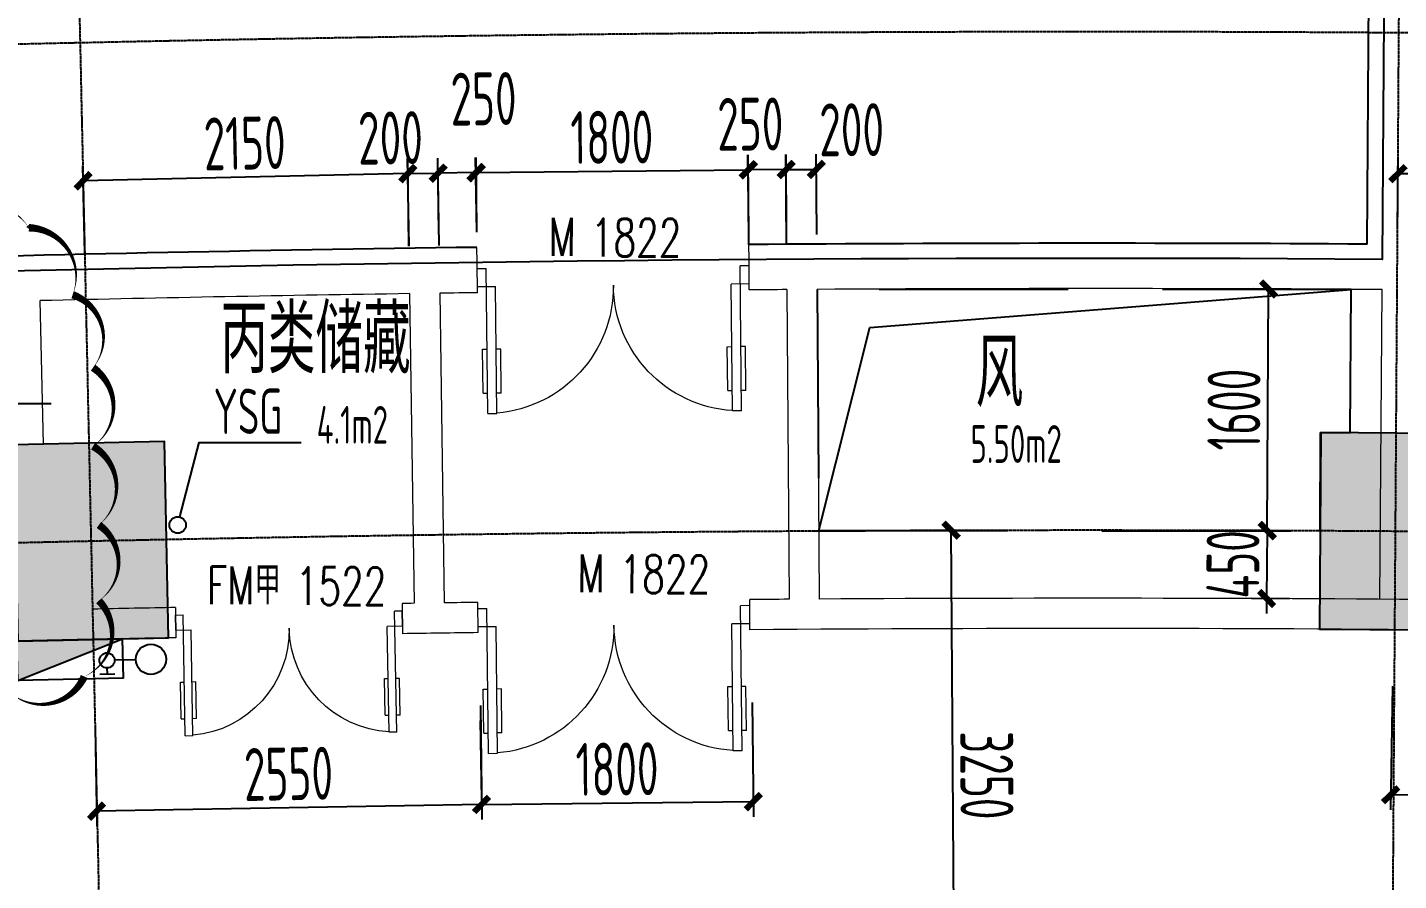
# Model space of a CAD drawing. Header units: millimetres. Extents: x 11515858 to 24947533, y -12764720 to -6305528.
# Drawn here: x 11771709 to 11780788, y -6395697 to -6390050 of the extents above; entities that cross this region are included whole.
import ezdxf
from ezdxf.enums import TextEntityAlignment as Align

# ---------------------------------------------------------------- set-up
doc = ezdxf.new("R2010")
doc.units = ezdxf.units.MM
doc.header["$LTSCALE"] = 10
for name, pattern in [('A2-RG-AXIS$0$CENTER', [2, 1.25, -0.25, 0.25, -0.25]), ('A2-RG-AXIS$0$DOTE', [2.4200000000000004, 2, -0.2, 0.02, -0.2]), ('A2-RI-F3$0$HIDDEN', [0.375, 0.25, -0.125])]:
    doc.linetypes.add(name, pattern=pattern)
for name, color, linetype in [('A2-RB-F3$0$$34$A-DIMS-100', 1, 'Continuous'), ('A2-RB-F3$0$A-DIMS-100', 1, 'Continuous'), ('A2-RD-F3$0$an-door', 2, 'Continuous'), ('A2-RG-AXIS$0$A-GRID', 1, 'A2-RG-AXIS$0$CENTER'), ('A2-RI-F3$0$$2$A-SYMB', 4, 'Continuous'), ('A2-RI-F3$0$0P-FE-FH-P', 41, 'A2-RI-F3$0$YJdef_FE-FH_LINE_F'), ('A2-RI-F3$0$0P-FE-FH-V', 141, 'Continuous'), ('A2-RI-F3$0$0P-FE-HY', 141, 'Continuous'), ('A2-RI-F3$0$A-HOLE', 2, 'Continuous'), ('A2-RI-F3$0$A-ROOF-DRAN', 175, 'Continuous'), ('A2-RI-F3$0$A-SYMB-AREA', 4, 'Continuous'), ('A2-RI-F3$0$A-SYMB-DOOR', 4, 'Continuous'), ('A2-RI-F3$0$A-SYMB-NAME', 4, 'Continuous'), ('A2-RI-F3$0$A-SYMB-VOID', 35, 'Continuous'), ('A2-RI-F3$0$an-door', 2, 'Continuous'), ('A2-RI-F3$0$WINDOW_TEXT', 7, 'Continuous'), ('A2-RS-F3$0$A-HATH-GRAY', 8, 'Continuous'), ('A2-RS-F3$0$A-WALL-CONC', 6, 'Continuous')]:
    doc.layers.add(name, color=color, linetype=linetype)
doc.layers.add('A2-RD-F3$0$A-X-AREA', color=6, linetype='Continuous', plot=False)
for name, color, linetype, lineweight in [('A2-RD-F3$0$ECADI-PARCEL NAMES', 2, 'Continuous', 9), ('A2-RI-F3$0$A-DOOR', 32, 'Continuous', 5), ('A2-RI-F3$0$A-WALL', 7, 'Continuous', 5), ('A2-RI-F3$0$ECADI-PARCEL NAMES', 2, 'Continuous', 9)]:
    doc.layers.add(name, color=color, linetype=linetype, lineweight=lineweight)
doc.styles.add('A2-RB-F3$0$$0$XD2008', font='hzs.shx', dxfattribs={"width": 0.7, "bigfont": 'hztxt.shx'})
doc.styles.add('A2-RB-F3$0$XD2008', font='hzs.shx', dxfattribs={"width": 0.7, "bigfont": 'hztxt.shx'})
doc.styles.add('A2-RI-F3$0$$0$XD2008', font='hzs.shx', dxfattribs={"width": 0.7, "bigfont": 'hztxt.shx'})
doc.styles.add('A2-RI-F3$0$ECADI', font='hzs.shx', dxfattribs={"width": 0.7, "bigfont": 'hztxt.shx'})
doc.styles.add('A2-RI-F3$0$ECADI-TXT', font='simplex.shx', dxfattribs={"bigfont": 'hztxt.shx'})
doc.styles.add('A2-RI-F3$0$hz1', font='hzs.shx', dxfattribs={"width": 0.75, "bigfont": 'hztxt.shx'})
doc.styles.add('A2-RI-F3$0$SIMPLEX', font='simplex.shx', dxfattribs={"width": 0.7})
doc.linetypes.add('A2-RI-F3$0$YJdef_FE-FH_LINE_F', pattern='A,4,-0.2,["F",A2-RI-F3$0$hz1,S=0.2,R=0,X=-0.1,Y=-0.1],-0.1', length=4.3)
doc.dimstyles.new('A2-RB-F3$0$$0$XD100$0', dxfattribs={"dimscale": 100, "dimtxt": 3.5, "dimasz": 1, "dimexe": 1, "dimexo": 2, "dimgap": 0.5, "dimtad": 1, "dimdec": 0, "dimdsep": 46, "dimtxsty": 'A2-RB-F3$0$$0$XD2008', "dimblk1": 'A2-RB-F3$0$$20$_ArchTick', "dimblk2": 'A2-RB-F3$0$$20$_ArchTick', "dimsah": 1, "dimcen": 2.5, "dimclrt": 4, "dimaunit": 1, "dimadec": 0, "dimazin": 0, "dimtfac": 1, "dimtdec": 0, "dimtix": 1, "dimtmove": 2, "dimatfit": 3, "dimfxl": 0, "dimtolj": 1, "dimtzin": 0, "dimarcsym": 0})
doc.dimstyles.new('A2-RB-F3$0$XD100$0', dxfattribs={"dimscale": 100, "dimtxt": 3.5, "dimasz": 1, "dimexe": 1, "dimexo": 2, "dimgap": 0.5, "dimtad": 1, "dimdec": 0, "dimdsep": 46, "dimtxsty": 'A2-RB-F3$0$XD2008', "dimblk1": 'A2-RB-F3$0$_ArchTick', "dimblk2": 'A2-RB-F3$0$_ArchTick', "dimsah": 1, "dimcen": 2.5, "dimclrt": 4, "dimaunit": 1, "dimadec": 0, "dimazin": 0, "dimtfac": 1, "dimtdec": 0, "dimtix": 1, "dimtmove": 1, "dimatfit": 3, "dimfxl": 0, "dimtolj": 1, "dimtzin": 0, "dimarcsym": 0})

# ---------------------------------------------------------------- blocks, each defined once
blk = doc.blocks.new('A2-RG-AXIS')
at = {"layer": 'A2-RG-AXIS$0$A-GRID', "linetype": 'A2-RG-AXIS$0$DOTE'}
for p, q in [((11771570.21532457, -6367957.298179173), (11772452.38437134, -6408147.604164514)), ((11780668.07683218, -6408085.268158897), (11780940.29684796, -6367886.203305705))]:
    blk.add_line(p, q, dxfattribs=at)
for radius, end in [(313399.9999999902, 95.40764402400131), (308699.9999999902, 95.4076440106419), (304099.9999999902, 95.40764399720393), (300799.9999999902, 95.40764398384447)]:
    blk.add_arc((11778730.70926435, -6694178.721949182), radius, 75.58928463849298, end, dxfattribs=at)
blk = doc.blocks.new('A2-RB-F3$0$$20$_ArchTick')
at = {"color": 0, "linetype": 'ByBlock', "const_width": 0.4}
blk.add_lwpolyline([(-0.5, -0.5), (0.5, 0.5)], dxfattribs=at)
blk = doc.blocks.new('*D1101')
at = {"layer": 'A2-RB-F3$0$$34$A-DIMS-100', "color": 0, "lineweight": -2, "transparency": 16777216}
for p, q in [((11774684.82941527, -6391397.400406199), (11774679.77640164, -6390911.082775658)), ((11776485.02782081, -6391378.695702717), (11776479.97480719, -6390892.378072176)), ((11774680.81538123, -6391011.077378119), (11776481.01378677, -6390992.372674637))]:
    blk.add_line(p, q, dxfattribs=at)
at = {"layer": 'Defpoints', "color": 0, "transparency": 16777216}
for p in [(11776481.01378677, -6390992.372674637), (11774686.90737444, -6391597.389611122), (11776487.10577998, -6391578.68490764)]:
    blk.add_point(p, dxfattribs=at)
at = {"layer": 'A2-RB-F3$0$$34$A-DIMS-100', "color": 0, "lineweight": -2, "transparency": 16777216, "xscale": 100, "yscale": 100, "zscale": 100}
for p, rotation in [((11776481.01378677, -6390992.372674637), 0.5953021616935726), ((11774680.81538123, -6391011.077378119), 180.5953021616936)]:
    blk.add_blockref('A2-RB-F3$0$$20$_ArchTick', p, dxfattribs=dict(at, rotation=rotation))
at = {"layer": 'A2-RB-F3$0$$34$A-DIMS-100', "color": 4, "transparency": 16777216, "insert": (11775578.57687994, -6390776.73717084), "char_height": 350, "attachment_point": 5, "rotation": 0.5953021616935724, "style": 'A2-RB-F3$0$$0$XD2008'}
blk.add_mtext('\\A1;1800', dxfattribs=at)
blk = doc.blocks.new('*D1104')
at = {"layer": 'A2-RB-F3$0$$34$A-DIMS-100', "color": 0, "lineweight": -2, "transparency": 16777216}
for p, q in [((11774708.94507745, -6394537.925743606), (11774716.79479109, -6395293.406416246)), ((11776508.44561996, -6394519.228291158), (11776516.2953336, -6395274.708963798)), ((11774715.7558115, -6395193.411813784), (11776515.25635402, -6395174.714361337))]:
    blk.add_line(p, q, dxfattribs=at)
at = {"layer": 'Defpoints', "color": 0, "transparency": 16777216}
for p in [(11774706.86711828, -6394337.936538683), (11776506.36766079, -6394319.239086235), (11776515.25635402, -6395174.714361337)]:
    blk.add_point(p, dxfattribs=at)
at = {"layer": 'A2-RB-F3$0$$34$A-DIMS-100', "color": 0, "lineweight": -2, "transparency": 16777216, "xscale": 100, "yscale": 100, "zscale": 100}
for p, rotation in [((11776515.25635402, -6395174.714361337), 0.5953021620514486), ((11774715.7558115, -6395193.411813784), 180.5953021620515)]:
    blk.add_blockref('A2-RB-F3$0$$20$_ArchTick', p, dxfattribs=dict(at, rotation=rotation))
at = {"layer": 'A2-RB-F3$0$$34$A-DIMS-100', "color": 4, "transparency": 16777216, "insert": (11775613.1683787, -6394959.075232023), "char_height": 350, "attachment_point": 5, "rotation": 0.5953021620514486, "style": 'A2-RB-F3$0$$0$XD2008'}
blk.add_mtext('\\A1;1800', dxfattribs=at)
blk = doc.blocks.new('*D1105')
at = {"layer": 'A2-RB-F3$0$$34$A-DIMS-100', "color": 0, "lineweight": -2, "transparency": 16777216}
for p, q in [((11774706.02622778, -6394637.997322546), (11774717.50731265, -6395293.39647356)), ((11772156.80114834, -6394682.653879461), (11772168.28223321, -6395338.053030476)), ((11774715.7558115, -6395193.411813518), (11772166.53073206, -6395238.068370434))]:
    blk.add_line(p, q, dxfattribs=at)
at = {"layer": 'Defpoints', "color": 0, "transparency": 16777216}
for p in [(11774702.52322548, -6394438.028002462), (11772153.29814604, -6394482.684559377), (11772166.53073206, -6395238.068370434)]:
    blk.add_point(p, dxfattribs=at)
at = {"layer": 'A2-RB-F3$0$$34$A-DIMS-100', "color": 0, "lineweight": -2, "transparency": 16777216, "xscale": 100, "yscale": 100, "zscale": 100}
for p, rotation in [((11772166.53073206, -6395238.068370434), 181.0035875550416), ((11774715.7558115, -6395193.411813518), 1.003587555041596)]:
    blk.add_blockref('A2-RB-F3$0$$20$_ArchTick', p, dxfattribs=dict(at, rotation=rotation))
at = {"layer": 'A2-RB-F3$0$$34$A-DIMS-100', "color": 4, "transparency": 16777216, "insert": (11773437.20239419, -6394990.774606882), "char_height": 350, "attachment_point": 5, "rotation": 1.003587555041599, "style": 'A2-RB-F3$0$$0$XD2008'}
blk.add_mtext('\\A1;2550', dxfattribs=at)
blk = doc.blocks.new('*D1107')
at = {"layer": 'A2-RB-F3$0$$34$A-DIMS-100', "color": 0, "lineweight": -2, "transparency": 16777216}
for p, q in [((11780747.96009834, -6394409.875428946), (11780733.68503114, -6395229.294345871)), ((11781497.84631549, -6394422.939169508), (11781483.57124829, -6395242.358086432)), ((11781485.31308037, -6395142.373257479), (11780735.42686321, -6395129.309516917))]:
    blk.add_line(p, q, dxfattribs=at)
at = {"layer": 'Defpoints', "color": 0, "transparency": 16777216}
for p in [(11780751.44376248, -6394209.905771038), (11781501.32997964, -6394222.9695116), (11780735.42686321, -6395129.309516917)]:
    blk.add_point(p, dxfattribs=at)
at = {"layer": 'A2-RB-F3$0$$34$A-DIMS-100', "color": 0, "lineweight": -2, "transparency": 16777216, "xscale": 100, "yscale": 100, "zscale": 100}
for p, rotation in [((11780735.42686321, -6395129.309516917), 179.0019532629925), ((11781485.31308037, -6395142.373257479), 359.0019532629925)]:
    blk.add_blockref('A2-RB-F3$0$$20$_ArchTick', p, dxfattribs=dict(at, rotation=rotation))
at = {"layer": 'A2-RB-F3$0$$34$A-DIMS-100', "color": 4, "transparency": 16777216, "insert": (11781114.28909396, -6394910.875522051), "char_height": 350, "attachment_point": 5, "rotation": 359.0019532629925, "style": 'A2-RB-F3$0$$0$XD2008'}
blk.add_mtext('\\A1;750', dxfattribs=at)
blk = doc.blocks.new('*D1040')
at = {"layer": 'A2-RB-F3$0$$34$A-DIMS-100', "color": 0, "lineweight": -2, "transparency": 16777216}
for p, q in [((11774234.99696311, -6391496.635455036), (11774226.58883837, -6390917.663339959)), ((11774434.97588707, -6391493.731260353), (11774426.56776232, -6390914.759145276)), ((11774228.04093563, -6391017.652796471), (11774428.01985959, -6391014.748601788))]:
    blk.add_line(p, q, dxfattribs=at)
at = {"layer": 'Defpoints', "color": 0, "transparency": 16777216}
for p in [(11774428.01985959, -6391014.748601788), (11774237.90115763, -6391696.61436806), (11774437.88008159, -6391693.710173377)]:
    blk.add_point(p, dxfattribs=at)
at = {"layer": 'A2-RB-F3$0$$34$A-DIMS-100', "color": 0, "lineweight": -2, "transparency": 16777216, "xscale": 100, "yscale": 100, "zscale": 100}
for p, rotation in [((11774228.04093563, -6391017.652796471), 180.832019687069), ((11774428.01985959, -6391014.748601788), 0.8320196870689874)]:
    blk.add_blockref('A2-RB-F3$0$$20$_ArchTick', p, dxfattribs=dict(at, rotation=rotation))
at = {"layer": 'A2-RB-F3$0$$34$A-DIMS-100', "color": 4, "transparency": 16777216, "insert": (11774112.40753839, -6390781.371497976), "char_height": 350, "attachment_point": 5, "rotation": 0.8320196870689872, "style": 'A2-RB-F3$0$$0$XD2008'}
blk.add_mtext('\\A1;200', dxfattribs=at)
blk = doc.blocks.new('*D1041')
at = {"layer": 'A2-RB-F3$0$$34$A-DIMS-100', "color": 0, "lineweight": -2, "transparency": 16777216}
for p, q in [((11774433.75115161, -6391409.397630723), (11774426.56776232, -6390914.759145024)), ((11774683.47024979, -6391405.771084173), (11774676.2868605, -6390911.132598473)), ((11774677.73895777, -6391011.122054985), (11774428.01985958, -6391014.748601536))]:
    blk.add_line(p, q, dxfattribs=at)
at = {"layer": 'Defpoints', "color": 0, "transparency": 16777216}
for p in [(11774428.01985958, -6391014.748601536), (11774436.65534613, -6391609.376543747), (11774686.37444431, -6391605.749997197)]:
    blk.add_point(p, dxfattribs=at)
at = {"layer": 'A2-RB-F3$0$$34$A-DIMS-100', "color": 0, "lineweight": -2, "transparency": 16777216, "xscale": 100, "yscale": 100, "zscale": 100}
for p, rotation in [((11774428.01985958, -6391014.748601536), 180.8320196869571), ((11774677.73895777, -6391011.122054985), 0.8320196869571195)]:
    blk.add_blockref('A2-RB-F3$0$$20$_ArchTick', p, dxfattribs=dict(at, rotation=rotation))
at = {"layer": 'A2-RB-F3$0$$34$A-DIMS-100', "color": 4, "transparency": 16777216, "insert": (11774728.80303988, -6390522.419345294), "char_height": 350, "attachment_point": 5, "rotation": 0.8320196869570825, "style": 'A2-RB-F3$0$$0$XD2008'}
blk.add_mtext('\\A1;250', dxfattribs=at)
blk = doc.blocks.new('*D1042')
at = {"layer": 'A2-RB-F3$0$$34$A-DIMS-100', "color": 0, "lineweight": -2, "transparency": 16777216}
for p, q in [((11774237.49802645, -6391496.52374803), (11774224.77803052, -6390917.649037009)), ((11772087.92854415, -6391543.757656396), (11772075.20854823, -6390964.882945376)), ((11774226.9748662, -6391017.624903662), (11772077.4053839, -6391064.858812029))]:
    blk.add_line(p, q, dxfattribs=at)
at = {"layer": 'Defpoints', "color": 0, "transparency": 16777216}
for p in [(11772077.4053839, -6391064.858812029), (11772092.3222155, -6391743.709389701), (11774241.8916978, -6391696.475481335)]:
    blk.add_point(p, dxfattribs=at)
at = {"layer": 'A2-RB-F3$0$$34$A-DIMS-100', "color": 0, "lineweight": -2, "transparency": 16777216, "xscale": 100, "yscale": 100, "zscale": 100}
for p, rotation in [((11772077.4053839, -6391064.858812029), 181.2587953893269), ((11774226.9748662, -6391017.624903662), 1.25879538932681)]:
    blk.add_blockref('A2-RB-F3$0$$20$_ArchTick', p, dxfattribs=dict(at, rotation=rotation))
at = {"layer": 'A2-RB-F3$0$$34$A-DIMS-100', "color": 4, "transparency": 16777216, "insert": (11773147.24724478, -6390816.296157876), "char_height": 350, "attachment_point": 5, "rotation": 1.2587953893268302, "style": 'A2-RB-F3$0$$0$XD2008'}
blk.add_mtext('\\A1;2150', dxfattribs=at)
blk = doc.blocks.new('*D1043')
at = {"layer": 'A2-RB-F3$0$$34$A-DIMS-100', "color": 0, "lineweight": -2, "transparency": 16777216}
for p, q in [((11776486.42630003, -6391487.041862052), (11776482.01706597, -6390892.358176487)), ((11776735.93370911, -6391485.191909559), (11776731.52447505, -6390890.508223994)), ((11776732.26589658, -6390990.505475426), (11776482.7584875, -6390992.355427919))]:
    blk.add_line(p, q, dxfattribs=at)
at = {"layer": 'Defpoints', "color": 0, "transparency": 16777216}
for p in [(11776482.7584875, -6390992.355427919), (11776487.90914309, -6391687.036364918), (11776737.41655217, -6391685.186412425)]:
    blk.add_point(p, dxfattribs=at)
at = {"layer": 'A2-RB-F3$0$$34$A-DIMS-100', "color": 0, "lineweight": -2, "transparency": 16777216, "xscale": 100, "yscale": 100, "zscale": 100}
for p, rotation in [((11776482.7584875, -6390992.355427919), 180.4248071361748), ((11776732.26589658, -6390990.505475426), 0.4248071361748362)]:
    blk.add_blockref('A2-RB-F3$0$$20$_ArchTick', p, dxfattribs=dict(at, rotation=rotation))
at = {"layer": 'A2-RB-F3$0$$34$A-DIMS-100', "color": 4, "transparency": 16777216, "insert": (11776495.30828976, -6390690.11268477), "char_height": 350, "attachment_point": 5, "rotation": 0.4248071361748372, "style": 'A2-RB-F3$0$$0$XD2008'}
blk.add_mtext('\\A1;250', dxfattribs=at)
blk = doc.blocks.new('*D1044')
at = {"layer": 'A2-RB-F3$0$$34$A-DIMS-100', "color": 0, "lineweight": -2, "transparency": 16777216}
for p, q in [((11776735.62615874, -6391421.454287166), (11776732.12758478, -6390890.503786581)), ((11776935.62163234, -6391420.136463837), (11776932.12305837, -6390889.185963252)), ((11776732.78649706, -6390990.50161573), (11776932.78197065, -6390989.183792401))]:
    blk.add_line(p, q, dxfattribs=at)
at = {"layer": 'Defpoints', "color": 0, "transparency": 16777216}
for p in [(11776932.78197065, -6390989.183792401), (11776736.94398329, -6391621.449945465), (11776936.93945688, -6391620.132122136)]:
    blk.add_point(p, dxfattribs=at)
at = {"layer": 'A2-RB-F3$0$$34$A-DIMS-100', "color": 0, "lineweight": -2, "transparency": 16777216, "xscale": 100, "yscale": 100, "zscale": 100}
for p, rotation in [((11776732.78649706, -6390990.50161573), 180.3775316550366), ((11776932.78197065, -6390989.183792401), 0.3775316550365952)]:
    blk.add_blockref('A2-RB-F3$0$$20$_ArchTick', p, dxfattribs=dict(at, rotation=rotation))
at = {"layer": 'A2-RB-F3$0$$34$A-DIMS-100', "color": 4, "transparency": 16777216, "insert": (11777166.22484647, -6390727.074975509), "char_height": 350, "attachment_point": 5, "rotation": 0.37753165503659525, "style": 'A2-RB-F3$0$$0$XD2008'}
blk.add_mtext('\\A1;200', dxfattribs=at)
blk = doc.blocks.new('A2-RB-F3$0$_ArchTick')
at = {"color": 0, "linetype": 'ByBlock', "const_width": 0.4}
blk.add_lwpolyline([(-0.5, -0.5), (0.5, 0.5)], dxfattribs=at)
blk = doc.blocks.new('*D906')
at = {"layer": 'A2-RB-F3$0$A-DIMS-100', "color": 0, "lineweight": -2, "transparency": 16777216}
for p, q in [((11780075.80695364, -6391781.647373057), (11779826.79752132, -6391780.375057347)), ((11779918.62222262, -6393380.647314254), (11779926.79621599, -6391780.886001486)), ((11780067.63296027, -6393381.408685825), (11779818.62352794, -6393380.136370115))]:
    blk.add_line(p, q, dxfattribs=at)
at = {"layer": 'Defpoints', "color": 0, "transparency": 16777216}
for p in [(11779926.79621599, -6391780.886001486), (11780275.80434299, -6391782.669261336), (11780267.63034961, -6393382.430574104)]:
    blk.add_point(p, dxfattribs=at)
at = {"layer": 'A2-RB-F3$0$A-DIMS-100', "color": 0, "lineweight": -2, "transparency": 16777216, "xscale": 100, "yscale": 100, "zscale": 100}
for p, rotation in [((11779926.79621599, -6391780.886001486), 89.70724929846178), ((11779918.62222262, -6393380.647314254), 269.7072492984618)]:
    blk.add_blockref('A2-RB-F3$0$_ArchTick', p, dxfattribs=dict(at, rotation=rotation))
at = {"layer": 'A2-RB-F3$0$A-DIMS-100', "color": 4, "transparency": 16777216, "insert": (11779697.71215629, -6392579.617033557), "char_height": 350, "attachment_point": 5, "rotation": 89.70724929846178, "style": 'A2-RB-F3$0$XD2008'}
blk.add_mtext('\\A1;1600', dxfattribs=at)
blk = doc.blocks.new('*D907')
at = {"layer": 'A2-RB-F3$0$A-DIMS-100', "color": 0, "lineweight": -2, "transparency": 16777216}
for p, q in [((11779917.29619521, -6393380.058014128), (11779917.97340739, -6393280.060307236)), ((11780067.63493583, -6393381.07614974), (11779817.29848832, -6393379.380801947)), ((11779917.29619521, -6393380.058014128), (11779914.24726117, -6393830.266118229)), ((11780064.58600179, -6393831.284253841), (11779814.24955428, -6393829.588906048)), ((11779914.24726117, -6393830.266118229), (11779913.57004899, -6393930.263825121))]:
    blk.add_line(p, q, dxfattribs=at)
at = {"layer": 'Defpoints', "color": 0, "transparency": 16777216}
for p in [(11780267.63034961, -6393382.430574103), (11779914.24726117, -6393830.266118229), (11780264.58141557, -6393832.638678204)]:
    blk.add_point(p, dxfattribs=at)
at = {"layer": 'A2-RB-F3$0$A-DIMS-100', "color": 0, "lineweight": -2, "transparency": 16777216, "xscale": 100, "yscale": 100, "zscale": 100}
for p, rotation in [((11779917.29619521, -6393380.058014128), 269.6119830357258), ((11779914.24726117, -6393830.266118229), 89.61198303572583)]:
    blk.add_blockref('A2-RB-F3$0$_ArchTick', p, dxfattribs=dict(at, rotation=rotation))
at = {"layer": 'A2-RB-F3$0$A-DIMS-100', "color": 4, "transparency": 16777216, "insert": (11779690.77688769, -6393603.63833877), "char_height": 350, "attachment_point": 5, "rotation": 89.61198303572583, "style": 'A2-RB-F3$0$XD2008'}
blk.add_mtext('\\A1;450', dxfattribs=at)
blk = doc.blocks.new('*D612')
at = {"layer": 'A2-RB-F3$0$A-DIMS-100', "color": 0, "lineweight": -2, "transparency": 16777216}
for p, q in [((11780781.15684552, -6391386.603379499), (11780784.33090495, -6390917.886117039)), ((11781534.94405946, -6391391.707875538), (11781538.11811888, -6390922.990613078)), ((11781537.44095444, -6391022.988320293), (11780783.6537405, -6391017.883824254))]:
    blk.add_line(p, q, dxfattribs=at)
at = {"layer": 'Defpoints', "color": 0, "transparency": 16777216}
for p in [(11780783.6537405, -6391017.883824254), (11780779.80251663, -6391586.598793929), (11781533.58973057, -6391591.703289968)]:
    blk.add_point(p, dxfattribs=at)
at = {"layer": 'A2-RB-F3$0$A-DIMS-100', "color": 0, "lineweight": -2, "transparency": 16777216, "xscale": 100, "yscale": 100, "zscale": 100}
for p, rotation in [((11780783.6537405, -6391017.883824254), 179.6120103874161), ((11781537.44095444, -6391022.988320293), 359.6120103874161)]:
    blk.add_blockref('A2-RB-F3$0$_ArchTick', p, dxfattribs=dict(at, rotation=rotation))
at = {"layer": 'A2-RB-F3$0$A-DIMS-100', "color": 4, "transparency": 16777216, "insert": (11781162.07096747, -6390795.441231038), "char_height": 350, "attachment_point": 5, "rotation": 359.6120103874161, "style": 'A2-RB-F3$0$XD2008'}
blk.add_mtext('\\A1;750', dxfattribs=at)
blk = doc.blocks.new('*D673')
at = {"layer": 'A2-RB-F3$0$A-DIMS-100', "color": 0, "lineweight": -2, "transparency": 16777216}
for p, q in [((11776920.56671745, -6393384.102010669), (11777925.42507942, -6393377.386754143)), ((11777847.13363285, -6396626.148013468), (11777825.42731233, -6393378.055018133)), ((11776942.27303797, -6396632.195006004), (11777947.13139994, -6396625.479749477))]:
    blk.add_line(p, q, dxfattribs=at)
at = {"layer": 'Defpoints', "color": 0, "transparency": 16777216}
for p in [(11776720.57118326, -6393385.438538649), (11777825.42731233, -6393378.055018133), (11776742.27750379, -6396633.531533984)]:
    blk.add_point(p, dxfattribs=at)
at = {"layer": 'A2-RB-F3$0$A-DIMS-100', "color": 0, "lineweight": -2, "transparency": 16777216, "xscale": 100, "yscale": 100, "zscale": 100}
for p, rotation in [((11777825.42731233, -6393378.055018133), 90.38288991197301), ((11777847.13363285, -6396626.148013468), 270.382889911973)]:
    blk.add_blockref('A2-RB-F3$0$_ArchTick', p, dxfattribs=dict(at, rotation=rotation))
at = {"layer": 'A2-RB-F3$0$A-DIMS-100', "color": 4, "transparency": 16777216, "insert": (11778061.27544854, -6395000.597921826), "char_height": 350, "attachment_point": 5, "rotation": 270.382889911973, "style": 'A2-RB-F3$0$XD2008'}
blk.add_mtext('\\A1;3250', dxfattribs=at)
blk = doc.blocks.new('A2-RD-F3')
at = {"layer": 'A2-RD-F3$0$A-X-AREA'}
blk.add_lwpolyline([(11759454.25871816, -6378717.122139738, -0.01689889859215305), (11780770.88591494, -6378135.862681612), (11780679.81105563, -6391584.999274371, 0.01658264848872736), (11760620.85450515, -6392121.122871466, 0.01658264848872736)], format="xyb", dxfattribs=at)
at = {"layer": 'A2-RD-F3$0$an-door'}
blk.add_line((11780580.49017734, -6391484.373950158), (11780670.21072478, -6378235.23025717), dxfattribs=at)
for start, end in [(89.64986684922624, 90.42480718749769), (90.76579714309655, 92.41943344721868)]:
    blk.add_arc((11778730.70926435, -6694178.721949163), 302699.9999999698, start, end, dxfattribs=at)
at = {"layer": 'A2-RD-F3$0$ECADI-PARCEL NAMES'}
for p, q in [((11774686.37444431, -6391605.749997197), (11774685.03791595, -6391505.758929136)), ((11776487.16772156, -6391587.039113485), (11776486.42630003, -6391487.041862052))]:
    blk.add_line(p, q, dxfattribs=at)
blk = doc.blocks.new('A2-RI-F3$0$$DorLib2D$00000011')
for p, q in [((-0.4666666602065561, 0.4708801651422903), (-0.4666666602065561, -0.06245316819156699)), ((-0.4666666602065561, 0.4708801651422903), (-0.4333333268731963, 0.4708801651422903)), ((-0.4333333268731963, 0.4708801651422903), (-0.4333333268731963, 0.004213498475152733)), ((0.4333333397943449, 0.4708801651422903), (0.4333333397943449, 0.004213498475152733)), ((0.4666666731277047, 0.4708801651422903), (0.4333333397943449, 0.4708801651422903)), ((0.4666666731277047, 0.4708801651422903), (0.4666666731277047, -0.06245316819156699)), ((-0.483333326873236, 0.3962051976975829), (-0.4666666602065561, 0.3962051976975829)), ((-0.4166666602065021, 0.3962051976975829), (-0.4333333268731963, 0.3962051976975829)), ((0.4166666731276649, 0.3962051976975829), (0.4333333397943449, 0.3962051976975829)), ((0.4833333397943989, 0.3962051976975829), (0.4666666731277047, 0.3962051976975829)), ((-0.483333326873236, 0.2345635206386163), (-0.4666666602065561, 0.2345635206386163)), ((-0.4166666602065021, 0.2345635206386163), (-0.4333333268731963, 0.2345635206386163)), ((0.4166666731276649, 0.2345635206386163), (0.4333333397943449, 0.2345635206386163)), ((0.4833333397943846, 0.2345635206386163), (0.4666666731277047, 0.2345635206386163)), ((-0.4999999935399302, 0.004213498475152733), (-0.4333333268731963, 0.004213498475152733)), ((-0.499999993539916, 0.004213498475181154), (-0.4999999935399302, -0.06245316819156699)), ((0.5000000064610788, 0.004213498475152733), (0.4333333397943449, 0.004213498475152733)), ((0.5000000064610788, 0.004213498475181154), (0.5000000064610788, -0.06245316819156699)), ((-0.4999999935399302, -0.06245316819156699), (-0.4666666602065561, -0.06245316819156699)), ((0.5000000064610788, -0.06245316819156699), (0.4666666731277047, -0.06245316819156699))]:
    blk.add_line(p, q)
at = {"lineweight": 13}
for p, q in [((-0.483333326873236, 0.3962051976975829), (-0.483333326873236, 0.2345635206386163)), ((-0.4166666602065021, 0.3962051976975829), (-0.4166666602065021, 0.2345635206386163)), ((0.4166666731276649, 0.3962051976975829), (0.4166666731276649, 0.2345635206386163)), ((0.4833333397943989, 0.3962051976975829), (0.4833333397943846, 0.2345635206386163))]:
    blk.add_line(p, q, dxfattribs=at)
for centre, start, end in [((-0.4666666602065561, 0.004213498475152733), 0, 85.90395624167282), ((0.4666666731277047, 0.004213498475152733), 94.09604375832718, 180)]:
    blk.add_arc(centre, 0.4666666666671333, start, end, dxfattribs=at)
blk = doc.blocks.new('A2-RI-F3$0$door-doublewing')
at = {"layer": 'A2-RI-F3$0$A-DOOR', "color": 4, "xscale": -0.9999999999999998, "rotation": 180}
blk.add_blockref('A2-RI-F3$0$$DorLib2D$00000011', (-6.460084023274248e-09, -0.02911983485822134), dxfattribs=at)
at = {"layer": 'A2-RI-F3$0$WINDOW_TEXT', "style": 'A2-RI-F3$0$SIMPLEX', "flags": 9}
blk.add_attdef('A', text='', height=0.9999999999999998, dxfattribs=at).set_placement((0, 1.5), align=Align.MIDDLE)
blk = doc.blocks.new('A2-RI-F3$0$5erhfh')
at = {"layer": 'A2-RI-F3$0$A-SYMB-AREA', "style": 'A2-RI-F3$0$ECADI', "width": 0.7}
blk.add_attdef('340M2', text='', height=2.5, dxfattribs=at).set_placement((0, 1.25), align=Align.MIDDLE_LEFT)
at = {"layer": 'A2-RI-F3$0$A-SYMB-NAME', "style": 'A2-RI-F3$0$ECADI', "width": 0.7}
blk.add_attdef('CHINESENAME', (-12.29193252821193, 3.0875), '', height=4.5, dxfattribs=at)
blk = doc.blocks.new('A2-RI-F3$0$ECADI-TAG-DOOR')
blk = doc.blocks.new('A2-RI-F3$0$A$C6F954C98')
at = {"extrusion": (0, 0, -1)}
blk.add_hatch(color=256, dxfattribs=at).paths.add_polyline_path([(-260.0000000090003, 699.9999999967113), (-2.842170943040401e-14, 0), (-9.014911483973265e-09, 700.0000000000581)])
for p, q in [((260.0000000090004, 699.9999999967113), (9.014911483973265e-09, 700.0000000000582)), ((0, 0), (9.014911483973265e-09, 700.0000000000582)), ((260.0000000090004, 699.9999999967113), (0, 0)), ((260, -3.346940502524376e-09), (260.0000000090004, 699.9999999967113)), ((230.6886725698132, 105.9033522173413, -1.514249635938589e-09), (190.6886725698059, 105.9033584265853, -1.515010852889683e-09)), ((230.6886803313682, 155.9033522173413, -1.266996079313821e-09), (230.68866480828, 55.90335221734131, -1.761503192563357e-09)), ((260, -3.346940502524376e-09), (0, 0))]:
    blk.add_line(p, q, dxfattribs=at)
blk.add_circle((-140.6886725698132, 105.9033661881112, -1.522564945677262e-06), 49.99999999999999, dxfattribs=at)
blk = doc.blocks.new('A2-RI-F3$0$$2$ECADI-TAG-HGHT（国标）')
at = {"color": 1}
blk.add_line((-2.121320343547268, 2.12132034356182), (11.76789873224334, 2.12132034356182), dxfattribs=at)
at = {"color": 1, "const_width": 0.5}
blk.add_lwpolyline([(-2.121320343547268, 2.12132034356182), (0, 0), (2.12132034356182, 2.12132034356182)], dxfattribs=at)
at = {"style": 'A2-RI-F3$0$$0$XD2008', "width": 0.7}
blk.add_attdef('FL', text='', height=3, dxfattribs=at).set_placement((-2.68878502388543, 2.967328765218554), align=Align.RIGHT)
for tag, p in [('F.F.L.', (2.283611041901167, 2.967328765218554)), ('T.O.S.', (2.283611041901167, -1.104423031574697))]:
    blk.add_attdef(tag, p, '', height=3, dxfattribs=at)
blk = doc.blocks.new('A2-RI-F3$0$ysg')
at = {"layer": 'A2-RI-F3$0$A-ROOF-DRAN'}
blk.add_lwpolyline([(21368.2962765526, -21249.97138849646), (21496.95860859379, -20756.78900779225), (22173.066870749, -20756.78900779225)], dxfattribs=at)
blk.add_circle((21354.41246006824, -21303.19017878547), 55, dxfattribs=at)
ref = blk.add_blockref('A2-RI-F3$0$5erhfh', (22821.38979568332, -21008.99993765075), dxfattribs=dict(at, xscale=100, yscale=100, zscale=100))
ref.add_attrib('CHINESENAME', 'YSG', (21592.19654288143, -20700.24993753154), dxfattribs={"layer": 'A2-RI-F3$0$A-SYMB-NAME', "height": 300, "style": 'A2-RI-F3$0$ECADI', "width": 0.7})
blk = doc.blocks.new('A2-RI-F3')
at = {"layer": 'A2-RI-F3$0$0P-FE-FH-P'}
blk.add_line((11772426.62614758, -6394235.130259322, 1.522564945677262e-06), (11772285.94785275, -6394238.487155475, 1.522564945677262e-06), dxfattribs=at)
at = {"layer": 'A2-RI-F3$0$0P-FE-FH-V'}
blk.add_circle((11772526.59768946, -6394232.744716587, 1.522564945677262e-06), 99.99999999999994, dxfattribs=at)
at = {"layer": 'A2-RI-F3$0$A-HOLE', "linetype": 'A2-RI-F3$0$HIDDEN', "ltscale": 500}
blk.add_lwpolyline([(11776939.05148284, -6391784.029597636), (11776948.67020224, -6393379.896473343), (11780267.62856442, -6393382.648372649), (11780270.11588474, -6392732.043453237), (11780467.61938605, -6392733.441105439), (11780474.34165231, -6391783.53700061), (11776939.05148298, -6391784.029597635)], dxfattribs=at)
at = {"layer": 'A2-RI-F3$0$A-SYMB-VOID', "ltscale": 500}
blk.add_lwpolyline([(11776948.67020224, -6393379.896473343), (11777287.33439976, -6392035.671115831), (11780474.34015305, -6391783.748857174)], dxfattribs=at)
at = {"layer": 'A2-RI-F3$0$A-WALL'}
for p, q in [((11780679.81105563, -6391584.999274373), (11780770.88591494, -6378135.862681614)), ((11774689.04726598, -6391805.732136462), (11774686.3742091, -6391605.750000343)), ((11776488.65056461, -6391787.033616353), (11776487.16772156, -6391587.039113487)), ((11774239.57792184, -6391812.074087258), (11774268.66808187, -6393861.86812898)), ((11774439.5568458, -6391809.169892576), (11774468.64699942, -6393858.963482929)), ((11776738.1585522, -6391785.286601039), (11776751.66625379, -6393835.242098627)), ((11776938.15464628, -6391784.034912631), (11776951.66235085, -6393833.990861622)), ((11780664.57485478, -6393834.947810517), (11780678.45672667, -6391784.994699754)), ((11771815.6011112, -6392807.56576594), (11771793.18986686, -6391858.311085826)), ((11776493.17699901, -6394037.062146114), (11776491.69871629, -6393837.067609088)), ((11772689.56447532, -6393889.482931834), (11772692.52198876, -6394089.463903504)), ((11772689.56447532, -6393889.482931834), (11772692.52198876, -6394089.463903504)), ((11774189.33769342, -6393863.057282427), (11774192.29516504, -6394063.03542573)), ((11774189.33769342, -6393863.057282426), (11774192.29516504, -6394063.035425729)), ((11774693.27736502, -6394055.877694305), (11774690.59974809, -6393855.895618788))]:
    blk.add_line(p, q, dxfattribs=at)
for radius, start, end in [(302599.9999999698, 90.76579714309656, 92.41943344721868), (302599.9999999698, 89.63094493166064, 90.42480718749772), (302399.9999999698, 90.85096666786018, 91.3145683118307), (302399.9999999698, 90.76579714309656, 90.81307262428345), (302399.9999999698, 90.37753161974695, 90.42480718749772), (302399.9999999698, 89.63095741818489, 90.3396376278865), (300349.9999999704, 90.37753161974695, 90.42712513990898), (300349.9999999704, 89.47075483931432, 90.33937892984376), (300349.9999999704, 91.15250688409307, 91.25742879920013), (300349.9999999704, 90.85122534641263, 90.86636037916064), (300349.9999999704, 90.77072812915034, 90.81307262428345), (300149.9999999704, 91.15271026622376, 91.25742879920011), (300149.9999999704, 90.7707305831504, 90.86637309036443), (300149.9999999704, 89.47075483931432, 90.42712759483783)]:
    blk.add_arc((11778730.70926435, -6694178.721949165), radius, start, end, dxfattribs=at)
at = {"layer": 'A2-RI-F3$0$an-door'}
blk.add_line((11780580.49017734, -6391484.373950158), (11780670.21072478, -6378235.23025717), dxfattribs=at)
for start, end in [(89.64986684922624, 90.42480718749772), (90.76579714309656, 92.41943344721868)]:
    blk.add_arc((11778730.70926435, -6694178.721949163), 302699.9999999698, start, end, dxfattribs=at)
at = {"layer": 'A2-RI-F3$0$ECADI-PARCEL NAMES'}
for p, q in [((11774686.37444431, -6391605.749997197), (11774685.03791595, -6391505.758929136)), ((11776487.16772156, -6391587.039113485), (11776486.42630003, -6391487.041862052))]:
    blk.add_line(p, q, dxfattribs=at)
at = {"layer": 'Defpoints', "color": 3}
blk.add_lwpolyline([(11771583.43621388, -6394442.880015397, 0, 50, 0.52056705), (11772085.46646877, -6394346.423485843, 0, 50, 0.52056705), (11772085.46646877, -6394346.423485843, 0, 50, 0.52056705), (11772182.01131857, -6393844.842361825, 0, 50, 0.52056705), (11772182.01131857, -6393844.842361825, 0, 50, 0.52056705), (11772182.01131857, -6393343.261237808, 0, 50, 0.52056705), (11772182.01131857, -6393343.261237808, 0, 50, 0.52056705), (11772143.39436668, -6392822.386759207, 0, 50, 0.52056705), (11772143.39436668, -6392822.386759207, 0, 50, 0.52056705), (11772143.39436668, -6392301.514841448, 0, 50, 0.52056705), (11772143.39436668, -6392301.514841448, 0, 50, 0.52056705), (11772008.23256498, -6391819.224511172, 0, 50, 0.52056705), (11772008.23256498, -6391819.224511173, 0, 50, 0.52056705), (11771718.59801558, -6391375.518329219, 0, 50, 0.52056705), (11771718.59801558, -6391375.518329217, 0, 50, 0.52056705), (11771158.63986277, -6391356.227535478, 0, 50, 0.52056705)], format="xyseb", dxfattribs=at)
at = {"linetype": 'A2-RI-F3$0$HIDDEN', "ltscale": 3}
blk.add_blockref('A2-RG-AXIS', (0, 0), dxfattribs=at)
blk.add_blockref('A2-RI-F3$0$ysg', (11751349.27291025, -6372040.322830725))
ref = blk.add_blockref('A2-RI-F3$0$5erhfh', (11774738.32128943, -6392744.137289515), dxfattribs=dict(xscale=100, yscale=100, zscale=100))
ref.add_attrib('340M2', '4.1m2', (11773623.77207102, -6392805.537619105), dxfattribs={"layer": 'A2-RI-F3$0$A-SYMB-AREA', "height": 250, "style": 'A2-RI-F3$0$ECADI', "width": 0.7})
ref.add_attrib('CHINESENAME', '丙类储藏', (11772986.08046464, -6392339.442198656), dxfattribs={"layer": 'A2-RI-F3$0$A-SYMB-NAME', "height": 450, "style": 'A2-RI-F3$0$ECADI', "width": 0.7})
ref = blk.add_blockref('A2-RI-F3$0$5erhfh', (11779217.05163843, -6392870.899333082), dxfattribs=dict(xscale=100, yscale=100, zscale=100))
ref.add_attrib('340M2', '5.50m2', (11777953.06799284, -6392932.299662672), dxfattribs={"layer": 'A2-RI-F3$0$A-SYMB-AREA', "height": 250, "style": 'A2-RI-F3$0$ECADI', "width": 0.7})
ref.add_attrib('CHINESENAME', '风', (11777987.85838563, -6392562.149332963), dxfattribs={"layer": 'A2-RI-F3$0$A-SYMB-NAME', "height": 450, "style": 'A2-RI-F3$0$ECADI', "width": 0.7})
at = {"layer": 'A2-RI-F3$0$$2$A-SYMB'}
ref = blk.add_blockref('A2-RI-F3$0$$2$ECADI-TAG-HGHT（国标）', (11770688.41001386, -6392750.808825864), dxfattribs=dict(at, xscale=100, yscale=100, zscale=100))
ref.add_attrib('F.F.L.', '9.900', (11770826.03805306, -6392454.075949342), dxfattribs={"layer": '0', "height": 300, "style": 'A2-RI-F3$0$$0$XD2008', "width": 0.6999999999999998})
ref.add_attrib('T.O.S.', '9.700', (11770835.26938538, -6392861.251129023), dxfattribs={"layer": '0', "height": 300, "style": 'A2-RI-F3$0$$0$XD2008', "width": 0.6999999999999998})
ref.add_attrib('FL', 'F3', dxfattribs={"layer": '0', "height": 300, "style": 'A2-RI-F3$0$$0$XD2008', "width": 0.6999999999999998}).set_placement((11770557.07358395, -6392453.317335151), align=Align.RIGHT)
at = {"layer": 'A2-RI-F3$0$0P-FE-HY', "xscale": -0.9999999999999998, "rotation": 91.36694497660125}
blk.add_blockref('A2-RI-F3$0$A$C6F954C98', (11772338.47912149, -6394096.504921567), dxfattribs=at)
at = {"layer": 'A2-RI-F3$0$A-DOOR'}
for p, xscale, yscale, zscale, rotation in [((11775587.95772093, -6391696.387181153), 1799.999999997617, 1799.999999997617, 1799.999999997617, 0.5953021608584258), ((11773440.92682566, -6393976.259938824), 1499.999999998877, 1499.999999998877, 1499.999999998877, 1.00948765494618), ((11775591.88999465, -6393946.537031131), 1799.999999997888, 1799.999999997888, 1799.999999997888, 0.5953021616884387)]:
    blk.add_blockref('A2-RI-F3$0$door-doublewing', p, dxfattribs=dict(at, xscale=xscale, yscale=yscale, zscale=zscale, rotation=rotation))
at = {"layer": 'A2-RI-F3$0$A-SYMB-DOOR'}
ref = blk.add_blockref('A2-RI-F3$0$ECADI-TAG-DOOR', (11775568.50263749, -6392290.158901145), dxfattribs=dict(at, xscale=99.99999999928889, yscale=99.99999999928889, zscale=99.99999999928889, rotation=359.8772639328483))
ref.add_attrib('门窗主编号1', 'M', dxfattribs={"height": 250.0000000002098, "rotation": 359.8772638313302, "style": 'A2-RI-F3$0$ECADI-TXT', "width": 0.6999999999999982}).set_placement((11775340.08448898, -6391561.238372052), align=Align.RIGHT)
ref.add_attrib('门窗主编号2', '1822', (11775439.00038035, -6391565.673677888, 333.3333333332655), dxfattribs={"height": 250.0000000002098, "rotation": 359.8772638313302, "style": 'A2-RI-F3$0$ECADI-TXT', "width": 0.6999999999999982})
ref = blk.add_blockref('A2-RI-F3$0$ECADI-TAG-DOOR', (11775758.84241472, -6394518.033463934), dxfattribs=dict(at, xscale=99.99999999928889, yscale=99.99999999928889, zscale=99.99999999928889, rotation=359.8772639328483))
ref.add_attrib('门窗主编号1', 'M', dxfattribs={"height": 250.0000000002098, "rotation": 359.8772638313302, "style": 'A2-RI-F3$0$ECADI-TXT', "width": 0.6999999999999982}).set_placement((11775530.4242662, -6393789.112934841), align=Align.RIGHT)
ref.add_attrib('门窗主编号2', '1822', (11775629.34015757, -6393793.548240677, 333.3333333332655), dxfattribs={"height": 250.0000000002098, "rotation": 359.8772638313302, "style": 'A2-RI-F3$0$ECADI-TXT', "width": 0.6999999999999982})
ref = blk.add_blockref('A2-RI-F3$0$ECADI-TAG-DOOR', (11773615.11709152, -6394597.358061706, -333.3333333332655), dxfattribs=dict(at, xscale=99.99999999928889, yscale=99.99999999928889, zscale=99.99999999928889, rotation=359.8772639328483))
ref.add_attrib('门窗主编号1', 'FM甲', dxfattribs={"height": 250.0000000002098, "rotation": 359.8772638313302, "style": 'A2-RI-F3$0$ECADI-TXT', "width": 0.6999999999999982}).set_placement((11773386.69894301, -6393868.437532613, -333.3333333332655), align=Align.RIGHT)
ref.add_attrib('门窗主编号2', '1522', (11773485.61483438, -6393872.872838449), dxfattribs={"height": 250.0000000002098, "rotation": 359.8772638313302, "style": 'A2-RI-F3$0$ECADI-TXT', "width": 0.6999999999999982})
blk = doc.blocks.new('A2-RS-F3')
at = {"layer": 'A2-RS-F3$0$A-HATH-GRAY', "ltscale": 3}
h = blk.add_hatch(color=256, dxfattribs=at)
h.paths.add_polyline_path([(11780370.89755086, -6378132.782792893), (11781370.87417263, -6378139.55443527), (11781379.67800279, -6376839.580863897), (11780379.70138101, -6376832.809221519)])
h.paths.add_polyline_path([(11771295.27564643, -6378216.197546514), (11772295.03483666, -6378194.253035512), (11772266.5069368, -6376894.564468444), (11771266.73910292, -6376916.115187177)])
h.paths.add_polyline_path([(11789445.17112454, -6378310.198236045), (11790444.54168875, -6378345.673232787), (11790490.65924199, -6377046.489880169), (11789491.30265092, -6377010.621244233)])
h.paths.add_polyline_path([(11794061.0047061, -6377995.566527516), (11794659.76819639, -6378034.064633409), (11794711.10463453, -6377235.625744862), (11794112.34099576, -6377197.127629422)])
h.paths.add_polyline_path([(11762225.78675684, -6378559.980374771), (11763224.50359892, -6378509.337805177), (11763158.64822897, -6377210.610911016), (11762159.93138714, -6377261.253480596)])
h.paths.add_polyline_path([(11756037.94498854, -6378647.01814434), (11756835.42480313, -6378583.579123507), (11756756.11594025, -6377586.650439977), (11755958.63612566, -6377650.089460809)])
h.paths.add_polyline_path([(11801644.36177372, -6378461.795606661), (11802243.12541249, -6378500.293722101), (11802294.45800298, -6377701.854586166), (11801695.69264424, -6377663.356360138)])
h.paths.add_polyline_path([(11751541.31840326, -6379498.702455024), (11752338.78286353, -6379435.26465562), (11752219.84924088, -6377939.956459403), (11751422.36767903, -6378003.395619228)])
h.paths.add_polyline_path([(11807663.938267, -6379405.663604804), (11808460.48668476, -6379479.897142787), (11808571.83602485, -6378285.07346441), (11807775.31205818, -6378210.58898552)])
h.paths.add_polyline_path([(11816584.79090101, -6380403.180904732), (11817577.33728926, -6380525.051795942), (11817735.76549338, -6379234.740036699), (11816743.21910513, -6379112.869145487)])
h.paths.add_polyline_path([(11825579.43333334, -6381618.61778286), (11826568.15095204, -6381768.411835417), (11826762.88505011, -6380483.080985126), (11825774.1674314, -6380333.286932572)])
h.paths.add_polyline_path([(11793833.19719825, -6381538.642010352), (11794431.96253365, -6381577.140599572), (11794483.29897179, -6380778.701711025), (11793884.53533302, -6380740.203595584)])
h.paths.add_polyline_path([(11801416.57157933, -6382004.630992735), (11802015.33521809, -6382043.129108172), (11802066.67260773, -6381244.675421046), (11801467.90709214, -6381206.179634506)])
h.paths.add_polyline_path([(11834536.38714455, -6383084.909703042), (11835520.39295434, -6383263.035534266), (11835751.95442764, -6381983.822661661), (11834767.94861785, -6381805.696830438)])
h.paths.add_polyline_path([(11843441.66666962, -6384836.765730232), (11844420.1516999, -6385043.070307644), (11844688.34843555, -6383771.036819221), (11843709.86340527, -6383564.73224181)])
h.paths.add_polyline_path([(11849706.83636043, -6386047.736931622), (11850486.43372208, -6386227.435516321), (11850720.76188103, -6385255.226828801), (11849941.16451938, -6385075.5282441)])
h.paths.add_polyline_path([(11756683.39986626, -6386771.73012858), (11757480.73275718, -6386706.432825881), (11757402.3493593, -6385711.295398135), (11756604.86865006, -6385774.734490136)])
h.paths.add_polyline_path([(11752167.79794693, -6387373.911853275), (11752965.26716919, -6387310.473653751), (11752846.31887602, -6385815.197344893), (11752048.83909802, -6385878.636362814)])
h.paths.add_polyline_path([(11854131.93342455, -6387106.544216941), (11854911.53078619, -6387286.24280164), (11855145.85894511, -6386314.034114113), (11854366.2615835, -6386134.335529419)])
h.paths.add_polyline_path([(11793236.40739371, -6390820.55180971), (11793835.1729093, -6390859.047596249), (11793886.50367045, -6390060.697002236), (11793287.73815487, -6390022.201215696)])
h.paths.add_polyline_path([(11800819.82429774, -6391285.87943023), (11801418.58965648, -6391324.377656254), (11801469.92437464, -6390525.938657123), (11800871.16073588, -6390487.440541684)])
h.paths.add_polyline_path([(11847832.22910198, -6393825.331696717), (11848611.82641846, -6394005.030468771), (11848846.15462257, -6393032.821593896), (11848066.55726093, -6392853.123009195)])
h.paths.add_polyline_path([(11780263.22846494, -6394032.416479454), (11781263.20557429, -6394039.182631473), (11781272.00815791, -6392739.216306193), (11780272.03428096, -6392732.050787436)])
h.paths.add_polyline_path([(11771644.19337135, -6394112.368671072), (11772643.95256158, -6394090.42416007), (11772615.42466172, -6392790.735593002), (11771615.65682784, -6392812.286311734)])
h.paths.add_polyline_path([(11788881.00389713, -6394200.186132187), (11789880.37446134, -6394235.661128929), (11789926.49201458, -6392936.47777631), (11788927.13542351, -6392900.609140375)])
h.paths.add_polyline_path([(11793008.60330553, -6394363.630148089), (11793607.36694429, -6394402.128263529), (11793658.70338243, -6393603.689374982), (11793059.93974367, -6393565.191259542)])
h.paths.add_polyline_path([(11763031.00361343, -6394439.578159787), (11764029.72045525, -6394388.935590206), (11763963.86508529, -6393090.208696045), (11762965.14821984, -6393140.851266822)])
h.paths.add_polyline_path([(11757322.63369773, -6394796.642427704), (11758119.96658747, -6394731.345125102), (11758040.8090929, -6393736.271379213), (11757243.32838366, -6393799.710471213)])
h.paths.add_polyline_path([(11800592.0339871, -6394828.716624237), (11801190.79762586, -6394867.214739674), (11801242.13578398, -6394068.775961717), (11800643.37042524, -6394030.277735691)])
h.paths.add_polyline_path([(11852257.37197134, -6394883.948939756), (11853036.96933298, -6395063.647524455), (11853271.29749193, -6394091.438836934), (11852491.70013029, -6393911.740252233)])
h.paths.add_polyline_path([(11752786.32793951, -6395149.47954925), (11753583.80864874, -6395086.040457249), (11753464.86035124, -6393590.764127428), (11752667.379642, -6393654.203219429)])
h.paths.add_polyline_path([(11806188.54669958, -6395237.063407816), (11806985.09511734, -6395311.296945799), (11807096.44551313, -6394116.473366143), (11806299.92049076, -6394041.988788532)])
h.paths.add_polyline_path([(11814655.74438135, -6396185.997153974), (11815648.35495819, -6396307.344134583), (11815806.10207776, -6395016.948932264), (11814813.49150092, -6394895.601951655)])
h.paths.add_polyline_path([(11823197.50040783, -6397340.424610198), (11824186.21886505, -6397490.213128009), (11824380.9531505, -6396204.88311268), (11823392.23469328, -6396055.094594865)])
h.paths.add_polyline_path([(11831681.58349066, -6398728.63425007), (11832662.96621463, -6398920.686832826), (11832912.63254052, -6397644.883942458), (11831931.24981655, -6397452.831359704)])
h.paths.add_polyline_path([(11840163.98328786, -6400382.520731646), (11841142.46809188, -6400588.826382169), (11841410.66622259, -6399316.793187883), (11840432.18141856, -6399110.487537359)])
edge = h.paths.add_edge_path()
edge.add_arc((11780719.10251, -6400485.439439259), 449.999988079071, 0, 360)
edge = h.paths.add_edge_path()
edge.add_arc((11772285.60305141, -6400549.445431401), 449.999988079071, 0, 360)
edge = h.paths.add_edge_path()
edge.add_arc((11789151.83263754, -6400663.663280121), 449.999988079071, 0, 360)
edge = h.paths.add_edge_path()
edge.add_arc((11763856.98280831, -6400855.585750488), 449.999988079071, 0, 360)
h.paths.add_polyline_path([(11845945.90122119, -6401651.554094728), (11846725.4625831, -6401831.244381424), (11846959.82680723, -6400859.04400699), (11846180.22944558, -6400679.345422289)])
edge = h.paths.add_edge_path()
edge.add_arc((11797575.54345276, -6401083.914876501), 449.999988079071, 0, 360)
edge = h.paths.add_edge_path()
edge.add_arc((11755440.6326134, -6401403.616570349), 450.5000114440918, 0, 360)
edge = h.paths.add_edge_path()
edge.add_arc((11805983.69034955, -6401745.883306344), 449.999988079071, 0, 360)
h.paths.add_polyline_path([(11850371.09177984, -6402709.973765338), (11851150.68914149, -6402889.672350037), (11851385.01730044, -6401917.463662516), (11850605.45593853, -6401737.773375819)])
edge = h.paths.add_edge_path()
edge.add_arc((11814369.38359124, -6402649.002032681), 449.999988079071, 0, 360)
edge = h.paths.add_edge_path()
edge.add_arc((11822725.677854, -6403792.543501194), 449.999988079071, 0, 360)
edge = h.paths.add_edge_path()
edge.add_arc((11831045.69198951, -6405175.540651114), 449.999988079071, 0, 360)
edge = h.paths.add_edge_path()
edge.add_arc((11839322.56812231, -6406796.880610892), 450.5000114440918, 0, 360)
edge = h.paths.add_edge_path()
edge.add_arc((11847549.46339929, -6408655.217578304), 450.5000114440918, 0, 360)
at = {"layer": 'A2-RS-F3$0$A-WALL-CONC'}
for points in [[(11780263.22846494, -6394032.416479454), (11781263.20557429, -6394039.182631473), (11781272.00815791, -6392739.216306193), (11780272.03428096, -6392732.050787436)], [(11771644.19337135, -6394112.368671072), (11772643.95256158, -6394090.42416007), (11772615.42466172, -6392790.735593002), (11771615.65682784, -6392812.286311734)]]:
    blk.add_3dface(points, dxfattribs=at)
blk = doc.blocks.new('A2-RB-F3')
at = {"layer": 'A2-RB-F3$0$$34$A-DIMS-100'}
for base, p1, p2, angle, picture, middle in [((11774428.01985958, -6391014.748601536), (11774686.37444431, -6391605.749997197), (11774436.65534613, -6391609.376543748), 180.83201968696332, '*D1041', (11774728.80303988, -6390522.419345294)), ((11776482.7584875, -6390992.355427919), (11776737.41655217, -6391685.186412425), (11776487.90914309, -6391687.036364918), 180.42480713617485, '*D1043', (11776495.30828976, -6390690.11268477)), ((11774428.01985959, -6391014.748601788), (11774237.90115763, -6391696.61436806), (11774437.88008159, -6391693.710173377), 0.832019687061242, '*D1040', (11774112.40753839, -6390781.371497976)), ((11776932.78197065, -6390989.183792401), (11776736.94398329, -6391621.449945464), (11776936.93945688, -6391620.132122135), 0.377531655040115, '*D1044', (11777166.22484647, -6390727.074975509))]:
    dim = blk.add_linear_dim(base=base, p1=p1, p2=p2, angle=angle, dimstyle='A2-RB-F3$0$$0$XD100$0', dxfattribs=at)
    dim.commit()
    dim.dimension.update_dxf_attribs({"geometry": picture, "text_midpoint": middle, "dimtype": 129})
for p1, p2, distance, picture, middle in [((11774686.90737444, -6391597.389611121), (11776487.10577998, -6391578.684907639), 586.3438811397745, '*D1101', (11775578.57687994, -6390776.73717084)), ((11774241.8916978, -6391696.475481335), (11772092.3222155, -6391743.709389701), -679.0144465846024, '*D1042', (11773147.24724478, -6390816.296157876)), ((11781501.32997964, -6394222.969511599), (11780751.44376248, -6394209.905771038), 919.5432502059394, '*D1107', (11781114.28909396, -6394910.875522051)), ((11774706.86711828, -6394337.936538683), (11776506.3676608, -6394319.239086236), -855.5214522012567, '*D1104', (11775613.1683787, -6394959.075232023)), ((11774702.52322548, -6394438.028002462), (11772153.29814604, -6394482.684559378), 755.499704393858, '*D1105', (11773437.20239419, -6394990.774606882))]:
    dim = blk.add_aligned_dim(p1=p1, p2=p2, distance=distance, dimstyle='A2-RB-F3$0$$0$XD100$0', dxfattribs=at)
    dim.commit()
    dim.dimension.update_dxf_attribs({"geometry": picture, "text_midpoint": middle})
at = {"layer": 'A2-RB-F3$0$A-DIMS-100'}
for p1, p2, distance, text, picture, middle in [((11781533.58973057, -6391591.703289967), (11780779.80251663, -6391586.598793929), -568.7280093839161, '750', '*D612', (11781162.07096747, -6390795.441231038)), ((11776742.27750379, -6396633.531533985), (11776720.57118327, -6393385.43853865), -1104.880800039409, '3250', '*D673', (11778061.27544854, -6395000.597921826))]:
    dim = blk.add_aligned_dim(p1=p1, p2=p2, distance=distance, text=text, dimstyle='A2-RB-F3$0$XD100$0', dxfattribs=at)
    dim.commit()
    dim.dimension.update_dxf_attribs({"geometry": picture, "text_midpoint": middle})
for p2, distance, picture, middle in [((11780275.80434299, -6391782.669261334), 349.01268276075837, '*D906', (11779697.71215629, -6392579.617033557)), ((11780264.58141557, -6393832.638678203), -350.34218812379817, '*D907', (11779690.77688769, -6393603.63833877))]:
    dim = blk.add_aligned_dim(p1=(11780267.63034961, -6393382.430574102), p2=p2, distance=distance, dimstyle='A2-RB-F3$0$XD100$0', dxfattribs=at)
    dim.commit()
    dim.dimension.update_dxf_attribs({"geometry": picture, "text_midpoint": middle})

msp = doc.modelspace()

# ---------------------------------------------------------------- block references
for name in ['A2-RB-F3', 'A2-RI-F3', 'A2-RG-AXIS', 'A2-RS-F3', 'A2-RD-F3']:
    msp.add_blockref(name, (0, 0))

doc.saveas('drawing.dxf')
